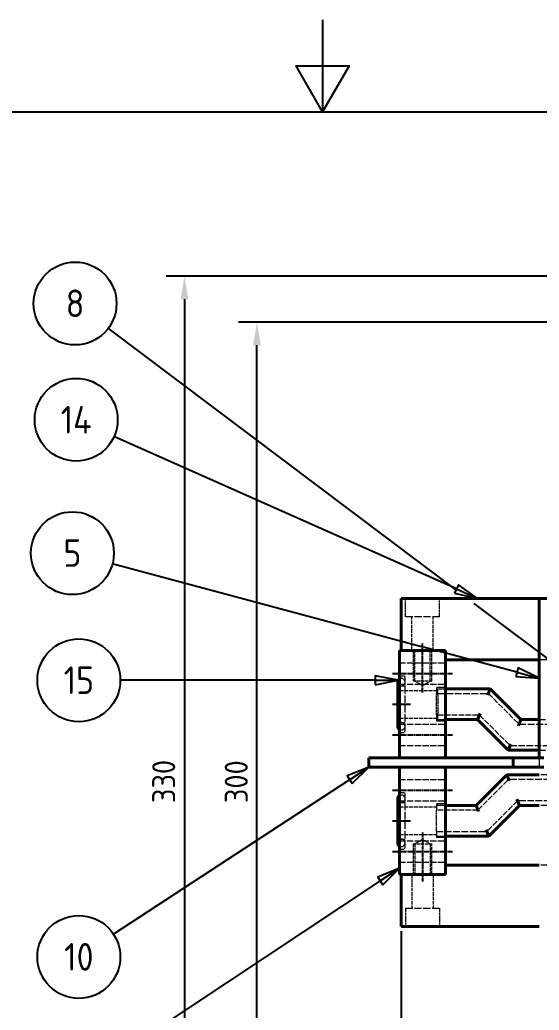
# Model space of a CAD drawing. Header units: millimetres. Extents: x 0 to 2375, y 0 to 3360.
# Drawn here: x 531.4 to 700.5, y 3037.3 to 3360.1 of the extents above; entities that cross this region are included whole.
import ezdxf

# ---------------------------------------------------------------- set-up
doc = ezdxf.new("R2010")
doc.units = ezdxf.units.MM
doc.linetypes.add('DPJA0641_Hot Stamping Coil$0$CHAIN', pattern=[0.3543, 0.2362, -0.0295, 0.0591, -0.0295])
doc.linetypes.add('DPJA0641_Hot Stamping Coil$0$DASHED', pattern=[0.2067, 0.1654, -0.0413])
for name, color, linetype, lineweight in [('DPJA0641_Hot Stamping Coil$0$가려진 것(ISO)', 2, 'DPJA0641_Hot Stamping Coil$0$DASHED', 18), ('DPJA0641_Hot Stamping Coil$0$가시적인 것(ISO)', 3, 'Continuous', 40), ('DPJA0641_Hot Stamping Coil$0$경계(ISO)', 7, 'Continuous', 25), ('DPJA0641_Hot Stamping Coil$0$기호(ISO)', 5, 'Continuous', 25), ('DPJA0641_Hot Stamping Coil$0$중심선(ISO)', 1, 'Continuous', 25), ('DPJA0641_Hot Stamping Coil$0$치수(ISO)', 2, 'Continuous', 25)]:
    doc.layers.add(name, color=color, linetype=linetype, lineweight=lineweight)
doc.styles.add('DPJA0641_Hot Stamping Coil$0$문자 텍스트_PSTEK_POSCO', font='isocp.shx')
doc.styles.add('DPJA0641_Hot Stamping Coil$0$치수 텍스트_PSTEK_POSCO', font='isocp.shx')
doc.dimstyles.new('DPJA0641_Hot Stamping Coil$0$치수_PSTEK_POSCO', dxfattribs={"dimscale": 3, "dimtxt": 2.5, "dimasz": 2.5, "dimexe": 2, "dimexo": 0.5, "dimgap": 1, "dimtad": 1, "dimrnd": 1e-08, "dimdsep": 46, "dimtxsty": 'DPJA0641_Hot Stamping Coil$0$치수 텍스트_PSTEK_POSCO', "dimcen": 0.09, "dimdle": 10, "dimclrd": 7, "dimclre": 7, "dimclrt": 2, "dimadec": 1, "dimazin": 2, "dimtfac": 1, "dimtmove": 0, "dimatfit": 3, "dimfxl": 0, "dimtolj": 1, "dimlwd": -1, "dimlwe": -1, "dimarcsym": 0})

# ---------------------------------------------------------------- blocks, each defined once
blk = doc.blocks.new('DPJA0641_Hot Stamping Coil$0$경계 Default Border')
at = {"layer": 'DPJA0641_Hot Stamping Coil$0$경계(ISO)', "flags": 128}
for points in [[(210, 297), (210, 287), (207.11, 292), (212.89, 292), (210, 287)], [(10, 10), (10, 287), (410, 287), (410, 10), (10, 10)]]:
    blk.add_lwpolyline(points, dxfattribs=at)
blk = doc.blocks.new('*D255')
at = {"layer": 'Defpoints', "color": 0}
for p in [(608.61, 792.39), (794.54, 792.39), (794.54, 492.39)]:
    blk.add_point(p, dxfattribs=at)
at = {"layer": 'DPJA0641_Hot Stamping Coil$0$치수(ISO)', "color": 7}
for p, q in [((793.04, 792.39), (602.61, 792.39)), ((608.61, 499.89), (608.61, 784.89)), ((793.04, 492.39), (602.61, 492.39))]:
    blk.add_line(p, q, dxfattribs=at)
for points in [[(607.36, 784.89), (609.86, 784.89), (608.61, 792.39)], [(607.36, 499.89), (609.86, 499.89), (608.61, 492.39)]]:
    blk.add_solid(points, dxfattribs=at)
at = {"layer": 'DPJA0641_Hot Stamping Coil$0$치수(ISO)', "color": 2, "insert": (601.86, 635.64), "char_height": 7.5, "attachment_point": 4, "rotation": 90, "style": 'DPJA0641_Hot Stamping Coil$0$치수 텍스트_PSTEK_POSCO'}
blk.add_mtext('\\A1;300', dxfattribs=at)
blk = doc.blocks.new('*D259')
at = {"layer": 'Defpoints', "color": 0}
for p in [(785.54, 807.39), (584.98, 477.39), (785.54, 477.39)]:
    blk.add_point(p, dxfattribs=at)
at = {"layer": 'DPJA0641_Hot Stamping Coil$0$치수(ISO)', "color": 7}
for p, q in [((784.04, 807.39), (578.98, 807.39)), ((584.98, 799.89), (584.98, 484.89)), ((784.04, 477.39), (578.98, 477.39))]:
    blk.add_line(p, q, dxfattribs=at)
for points in [[(583.73, 799.89), (586.23, 799.89), (584.98, 807.39)], [(583.73, 484.89), (586.23, 484.89), (584.98, 477.39)]]:
    blk.add_solid(points, dxfattribs=at)
at = {"layer": 'DPJA0641_Hot Stamping Coil$0$치수(ISO)', "color": 2, "insert": (578.23, 635.64), "char_height": 7.5, "attachment_point": 4, "rotation": 90, "style": 'DPJA0641_Hot Stamping Coil$0$치수 텍스트_PSTEK_POSCO'}
blk.add_mtext('\\A1;330', dxfattribs=at)
blk = doc.blocks.new('*D260')
at = {"layer": 'Defpoints', "color": 0}
for p in [(655.54, 595.39), (785.54, 477.39), (785.54, 407.42)]:
    blk.add_point(p, dxfattribs=at)
at = {"layer": 'DPJA0641_Hot Stamping Coil$0$치수(ISO)', "color": 7}
for p, q in [((655.54, 593.89), (655.54, 401.42)), ((785.54, 475.89), (785.54, 401.42)), ((663.04, 407.42), (778.04, 407.42))]:
    blk.add_line(p, q, dxfattribs=at)
for points in [[(663.04, 408.67), (663.04, 406.17), (655.54, 407.42)], [(778.04, 408.67), (778.04, 406.17), (785.54, 407.42)]]:
    blk.add_solid(points, dxfattribs=at)
at = {"layer": 'DPJA0641_Hot Stamping Coil$0$치수(ISO)', "color": 2, "insert": (715.29, 414.17), "char_height": 7.5, "attachment_point": 4, "style": 'DPJA0641_Hot Stamping Coil$0$치수 텍스트_PSTEK_POSCO'}
blk.add_mtext('\\A1;130', dxfattribs=at)
blk = doc.blocks.new('*D261')
at = {"layer": 'Defpoints', "color": 0}
for p in [(655.54, 595.39), (1115.54, 477.39), (1115.54, 381.53)]:
    blk.add_point(p, dxfattribs=at)
at = {"layer": 'DPJA0641_Hot Stamping Coil$0$치수(ISO)', "color": 7}
for p, q in [((655.54, 593.89), (655.54, 375.53)), ((1115.54, 475.89), (1115.54, 375.53)), ((663.04, 381.53), (1108.04, 381.53))]:
    blk.add_line(p, q, dxfattribs=at)
for points in [[(663.04, 382.78), (663.04, 380.28), (655.54, 381.53)], [(1108.04, 382.78), (1108.04, 380.28), (1115.54, 381.53)]]:
    blk.add_solid(points, dxfattribs=at)
at = {"layer": 'DPJA0641_Hot Stamping Coil$0$치수(ISO)', "color": 2, "insert": (879.17, 388.28), "char_height": 7.5, "attachment_point": 4, "style": 'DPJA0641_Hot Stamping Coil$0$치수 텍스트_PSTEK_POSCO'}
blk.add_mtext('\\A1;460', dxfattribs=at)
blk = doc.blocks.new('DPJA0641_Hot Stamping Coil$0$품번기호3')
at = {"layer": 'DPJA0641_Hot Stamping Coil$0$기호(ISO)', "color": 7}
for p, q in [((224.53, 235.15), (187.33, 251.72)), ((224.74, 235.6), (224.33, 234.69)), ((224.33, 234.69), (226.82, 234.13)), ((224.53, 235.15), (226.82, 234.13)), ((226.82, 234.13), (224.74, 235.6))]:
    blk.add_line(p, q, dxfattribs=at)
at = {"layer": 'DPJA0641_Hot Stamping Coil$0$기호(ISO)', "color": 7, "flags": 128}
blk.add_lwpolyline([(224.33, 234.69), (226.82, 234.13), (224.74, 235.6), (224.33, 234.69)], dxfattribs=at)
at = {"layer": 'DPJA0641_Hot Stamping Coil$0$기호(ISO)'}
blk.add_circle((183.24, 253.54), 4.5, dxfattribs=at)
at = {"layer": 'DPJA0641_Hot Stamping Coil$0$기호(ISO)', "color": 7}
blk.add_solid([(224.33, 234.69), (226.82, 234.13), (224.74, 235.6), (224.33, 234.69)], dxfattribs=at)
at = {"layer": 'DPJA0641_Hot Stamping Coil$0$기호(ISO)', "color": 7, "insert": (183.24, 253.54), "char_height": 3, "attachment_point": 5, "style": 'DPJA0641_Hot Stamping Coil$0$문자 텍스트_PSTEK_POSCO'}
blk.add_mtext('14', dxfattribs=at)
blk = doc.blocks.new('DPJA0641_Hot Stamping Coil$0$품번기호4')
at = {"layer": 'DPJA0641_Hot Stamping Coil$0$기호(ISO)', "color": 7}
for p, q in [((220.75, 228.88), (187.16, 237.88)), ((231.1, 226.11), (220.95, 228.83)), ((231.23, 226.59), (230.97, 225.63)), ((231.1, 226.11), (233.51, 225.46)), ((233.51, 225.46), (231.23, 226.59)), ((230.97, 225.63), (233.51, 225.46))]:
    blk.add_line(p, q, dxfattribs=at)
at = {"layer": 'DPJA0641_Hot Stamping Coil$0$기호(ISO)', "color": 7, "flags": 128}
blk.add_lwpolyline([(230.97, 225.63), (233.51, 225.46), (231.23, 226.59), (230.97, 225.63)], dxfattribs=at)
at = {"layer": 'DPJA0641_Hot Stamping Coil$0$기호(ISO)'}
blk.add_circle((182.83, 239.04), 4.5, dxfattribs=at)
at = {"layer": 'DPJA0641_Hot Stamping Coil$0$기호(ISO)', "color": 7}
blk.add_solid([(230.97, 225.63), (233.51, 225.46), (231.23, 226.59), (230.97, 225.63)], dxfattribs=at)
at = {"layer": 'DPJA0641_Hot Stamping Coil$0$기호(ISO)', "color": 7, "insert": (182.83, 239.06), "char_height": 3, "attachment_point": 5, "style": 'DPJA0641_Hot Stamping Coil$0$문자 텍스트_PSTEK_POSCO'}
blk.add_mtext('5', dxfattribs=at)
blk = doc.blocks.new('DPJA0641_Hot Stamping Coil$0$품번기호6')
at = {"layer": 'DPJA0641_Hot Stamping Coil$0$기호(ISO)', "color": 7}
for p, q in [((215.01, 215.8), (212.65, 214.85)), ((212.92, 214.43), (215.01, 215.8)), ((213.2, 214.01), (215.01, 215.8)), ((212.92, 214.43), (187.28, 197.63)), ((212.65, 214.85), (213.2, 214.01))]:
    blk.add_line(p, q, dxfattribs=at)
at = {"layer": 'DPJA0641_Hot Stamping Coil$0$기호(ISO)', "color": 7, "flags": 128}
blk.add_lwpolyline([(213.2, 214.01), (215.01, 215.8), (212.65, 214.85), (213.2, 214.01)], dxfattribs=at)
at = {"layer": 'DPJA0641_Hot Stamping Coil$0$기호(ISO)'}
blk.add_circle((183.53, 195.17), 4.5, dxfattribs=at)
at = {"layer": 'DPJA0641_Hot Stamping Coil$0$기호(ISO)', "color": 7}
blk.add_solid([(213.2, 214.01), (215.01, 215.8), (212.65, 214.85), (213.2, 214.01)], dxfattribs=at)
at = {"layer": 'DPJA0641_Hot Stamping Coil$0$기호(ISO)', "color": 7, "insert": (183.53, 195.18), "char_height": 3, "attachment_point": 5, "style": 'DPJA0641_Hot Stamping Coil$0$문자 텍스트_PSTEK_POSCO'}
blk.add_mtext('10', dxfattribs=at)
blk = doc.blocks.new('DPJA0641_Hot Stamping Coil$0$품번기호8')
at = {"layer": 'DPJA0641_Hot Stamping Coil$0$기호(ISO)', "color": 7}
for p, q in [((218.35, 204.81), (215.99, 203.85)), ((216.26, 203.43), (218.35, 204.81)), ((216.54, 203.01), (218.35, 204.81)), ((216.26, 203.43), (187.27, 184.21)), ((215.99, 203.85), (216.54, 203.01))]:
    blk.add_line(p, q, dxfattribs=at)
at = {"layer": 'DPJA0641_Hot Stamping Coil$0$기호(ISO)', "color": 7, "flags": 128}
blk.add_lwpolyline([(216.54, 203.01), (218.35, 204.81), (215.99, 203.85), (216.54, 203.01)], dxfattribs=at)
at = {"layer": 'DPJA0641_Hot Stamping Coil$0$기호(ISO)'}
blk.add_circle((183.53, 181.73), 4.5, dxfattribs=at)
at = {"layer": 'DPJA0641_Hot Stamping Coil$0$기호(ISO)', "color": 7}
blk.add_solid([(216.54, 203.01), (218.35, 204.81), (215.99, 203.85), (216.54, 203.01)], dxfattribs=at)
at = {"layer": 'DPJA0641_Hot Stamping Coil$0$기호(ISO)', "color": 7, "insert": (183.53, 181.74), "char_height": 3, "attachment_point": 5, "style": 'DPJA0641_Hot Stamping Coil$0$문자 텍스트_PSTEK_POSCO'}
blk.add_mtext('2', dxfattribs=at)
blk = doc.blocks.new('DPJA0641_Hot Stamping Coil$0$품번기호9')
at = {"layer": 'DPJA0641_Hot Stamping Coil$0$기호(ISO)', "color": 7}
for p, q in [((215.7, 225.23), (188.03, 225.23)), ((218.2, 225.23), (215.7, 225.73)), ((215.7, 225.73), (215.7, 224.73)), ((215.7, 225.23), (218.2, 225.23)), ((215.7, 224.73), (218.2, 225.23))]:
    blk.add_line(p, q, dxfattribs=at)
at = {"layer": 'DPJA0641_Hot Stamping Coil$0$기호(ISO)', "color": 7, "flags": 128}
blk.add_lwpolyline([(215.7, 224.73), (218.2, 225.23), (215.7, 225.73), (215.7, 224.73)], dxfattribs=at)
at = {"layer": 'DPJA0641_Hot Stamping Coil$0$기호(ISO)'}
blk.add_circle((183.53, 225.23), 4.5, dxfattribs=at)
at = {"layer": 'DPJA0641_Hot Stamping Coil$0$기호(ISO)', "color": 7}
blk.add_solid([(215.7, 224.73), (218.2, 225.23), (215.7, 225.73), (215.7, 224.73)], dxfattribs=at)
at = {"layer": 'DPJA0641_Hot Stamping Coil$0$기호(ISO)', "color": 7, "insert": (183.53, 225.24), "char_height": 3, "attachment_point": 5, "style": 'DPJA0641_Hot Stamping Coil$0$문자 텍스트_PSTEK_POSCO'}
blk.add_mtext('15', dxfattribs=at)
blk = doc.blocks.new('DPJA0641_Hot Stamping Coil$0$품번기호13')
at = {"layer": 'DPJA0641_Hot Stamping Coil$0$기호(ISO)', "color": 7}
for p, q in [((224.57, 234.99), (186.7, 263.48)), ((241.23, 222.47), (226.46, 233.57)), ((241.53, 222.87), (240.93, 222.07)), ((243.23, 220.96), (241.53, 222.87)), ((240.93, 222.07), (243.23, 220.96)), ((241.23, 222.47), (243.23, 220.96))]:
    blk.add_line(p, q, dxfattribs=at)
at = {"layer": 'DPJA0641_Hot Stamping Coil$0$기호(ISO)', "color": 7, "flags": 128}
blk.add_lwpolyline([(240.93, 222.07), (243.23, 220.96), (241.53, 222.87), (240.93, 222.07)], dxfattribs=at)
at = {"layer": 'DPJA0641_Hot Stamping Coil$0$기호(ISO)'}
blk.add_circle((183.12, 266.17), 4.5, dxfattribs=at)
at = {"layer": 'DPJA0641_Hot Stamping Coil$0$기호(ISO)', "color": 7}
blk.add_solid([(240.93, 222.07), (243.23, 220.96), (241.53, 222.87), (240.93, 222.07)], dxfattribs=at)
at = {"layer": 'DPJA0641_Hot Stamping Coil$0$기호(ISO)', "color": 7, "insert": (183.12, 266.19), "char_height": 3, "attachment_point": 5, "style": 'DPJA0641_Hot Stamping Coil$0$문자 텍스트_PSTEK_POSCO'}
blk.add_mtext('8', dxfattribs=at)
blk = doc.blocks.new('DPJA0641_Hot Stamping Coil')
at = {"layer": 'DPJA0641_Hot Stamping Coil$0$가려진 것(ISO)', "ltscale": 3.809293}
for p, q in [((657.045, 696.392), (657.045, 702.392)), ((668.045, 696.392), (668.045, 702.392)), ((657.045, 601.392), (657.045, 595.392)), ((668.045, 601.392), (668.045, 595.392))]:
    blk.add_line(p, q, dxfattribs=at)
at = {"layer": 'DPJA0641_Hot Stamping Coil$0$가려진 것(ISO)', "ltscale": 13.932237}
for p, q in [((668.045, 696.392), (657.045, 696.392)), ((657.045, 601.392), (668.045, 601.392))]:
    blk.add_line(p, q, dxfattribs=at)
at = {"layer": 'DPJA0641_Hot Stamping Coil$0$가려진 것(ISO)', "ltscale": 6.983788}
for p, q in [((659.045, 685.392), (659.045, 696.392)), ((666.045, 685.392), (666.045, 696.392)), ((659.045, 612.392), (659.045, 601.392)), ((666.045, 612.392), (666.045, 601.392))]:
    blk.add_line(p, q, dxfattribs=at)
at = {"layer": 'DPJA0641_Hot Stamping Coil$0$가려진 것(ISO)', "color": 1, "ltscale": 6.348889}
for p, q in [((659.545, 685.392), (659.545, 675.392)), ((660.086, 675.392), (660.086, 685.392)), ((665.003, 675.392), (665.003, 685.392)), ((665.545, 675.392), (665.545, 685.392)), ((659.545, 622.392), (659.545, 612.392)), ((660.086, 622.392), (660.086, 612.392)), ((665.003, 622.392), (665.003, 612.392)), ((665.545, 612.392), (665.545, 622.392))]:
    blk.add_line(p, q, dxfattribs=at)
at = {"layer": 'DPJA0641_Hot Stamping Coil$0$가려진 것(ISO)', "color": 1, "ltscale": 12.094824}
for p, q in [((655.045, 681.392), (670.045, 681.392)), ((655.045, 674.392), (670.045, 674.392)), ((655.045, 661.392), (670.045, 661.392)), ((655.045, 654.392), (670.045, 654.392)), ((655.045, 643.392), (670.045, 643.392)), ((655.045, 636.392), (670.045, 636.392)), ((655.045, 623.392), (670.045, 623.392)), ((655.045, 616.392), (670.045, 616.392))]:
    blk.add_line(p, q, dxfattribs=at)
at = {"layer": 'DPJA0641_Hot Stamping Coil$0$가려진 것(ISO)', "ltscale": 13.707466}
for p, q in [((785.545, 682.392), (700.545, 682.392)), ((785.545, 615.392), (700.545, 615.392))]:
    blk.add_line(p, q, dxfattribs=at)
at = {"layer": 'DPJA0641_Hot Stamping Coil$0$가려진 것(ISO)', "color": 1, "ltscale": 0.888758}
for p, q in [((655.045, 677.092), (656.445, 677.092)), ((655.045, 673.892), (656.445, 673.892)), ((655.045, 661.892), (656.445, 661.892)), ((655.045, 658.692), (656.445, 658.692)), ((655.045, 639.092), (656.445, 639.092)), ((655.045, 635.892), (656.445, 635.892)), ((655.045, 623.892), (656.445, 623.892)), ((655.045, 620.692), (656.445, 620.692))]:
    blk.add_line(p, q, dxfattribs=at)
at = {"layer": 'DPJA0641_Hot Stamping Coil$0$가려진 것(ISO)', "color": 1, "ltscale": 14.861053}
for p, q in [((656.845, 659.092), (656.845, 676.692)), ((656.845, 621.092), (656.845, 638.692))]:
    blk.add_line(p, q, dxfattribs=at)
at = {"layer": 'DPJA0641_Hot Stamping Coil$0$가려진 것(ISO)', "color": 1, "ltscale": 5.983681}
for p, q in [((665.545, 675.392), (659.545, 675.392)), ((659.545, 622.392), (665.545, 622.392))]:
    blk.add_line(p, q, dxfattribs=at)
at = {"layer": 'DPJA0641_Hot Stamping Coil$0$가려진 것(ISO)', "color": 1, "ltscale": 1.802271}
for p, q in [((662.545, 673.973), (660.086, 675.392)), ((662.545, 673.973), (665.003, 675.392)), ((662.545, 623.811), (660.086, 622.392)), ((662.545, 623.811), (665.003, 622.392))]:
    blk.add_line(p, q, dxfattribs=at)
at = {"layer": 'DPJA0641_Hot Stamping Coil$0$가려진 것(ISO)', "color": 1, "ltscale": 7.618686}
for p, q in [((655.045, 672.392), (667.045, 672.392)), ((655.045, 663.392), (667.045, 663.392)), ((655.045, 634.392), (667.045, 634.392)), ((655.045, 625.392), (667.045, 625.392))]:
    blk.add_line(p, q, dxfattribs=at)
at = {"layer": 'DPJA0641_Hot Stamping Coil$0$가려진 것(ISO)', "color": 1, "ltscale": 1.904597}
for p, q in [((670.045, 673.392), (667.045, 673.392)), ((670.045, 662.392), (667.045, 662.392)), ((670.045, 635.392), (667.045, 635.392)), ((670.045, 634.892), (667.045, 634.892)), ((667.045, 624.892), (670.045, 624.892)), ((670.045, 624.392), (667.045, 624.392))]:
    blk.add_line(p, q, dxfattribs=at)
at = {"layer": 'DPJA0641_Hot Stamping Coil$0$가려진 것(ISO)', "color": 1, "ltscale": 1.994494}
for p, q in [((667.045, 673.392), (667.045, 671.392)), ((667.545, 670.892), (667.545, 672.892)), ((667.045, 664.392), (667.045, 662.392)), ((667.545, 662.892), (667.545, 664.892)), ((667.045, 635.392), (667.045, 633.392)), ((667.045, 626.392), (667.045, 624.392))]:
    blk.add_line(p, q, dxfattribs=at)
at = {"layer": 'DPJA0641_Hot Stamping Coil$0$가려진 것(ISO)', "color": 1, "ltscale": 1.587147}
for p, q in [((667.545, 672.892), (670.045, 672.892)), ((667.545, 662.892), (670.045, 662.892))]:
    blk.add_line(p, q, dxfattribs=at)
at = {"layer": 'DPJA0641_Hot Stamping Coil$0$가려진 것(ISO)', "color": 1, "ltscale": 4.444192}
for p, q in [((667.045, 664.392), (667.045, 671.392)), ((667.045, 626.392), (667.045, 633.392))]:
    blk.add_line(p, q, dxfattribs=at)
at = {"layer": 'DPJA0641_Hot Stamping Coil$0$가려진 것(ISO)', "color": 1, "ltscale": 13.263786}
for p, q in [((667.545, 671.392), (683.995, 671.392)), ((667.045, 626.392), (683.495, 626.392))]:
    blk.add_line(p, q, dxfattribs=at)
at = {"layer": 'DPJA0641_Hot Stamping Coil$0$가려진 것(ISO)', "color": 1, "ltscale": 3.809293}
blk.add_line((667.545, 670.892), (667.545, 664.892), dxfattribs=at)
at = {"layer": 'DPJA0641_Hot Stamping Coil$0$가려진 것(ISO)', "color": 1, "ltscale": 11.403109}
for p, q in [((683.995, 671.392), (693.995, 661.392)), ((681.095, 664.392), (691.095, 654.392)), ((680.595, 633.392), (690.595, 643.392)), ((693.495, 636.392), (683.495, 626.392))]:
    blk.add_line(p, q, dxfattribs=at)
at = {"layer": 'DPJA0641_Hot Stamping Coil$0$가려진 것(ISO)', "color": 1, "ltscale": 10.92586}
for p, q in [((667.545, 664.392), (681.095, 664.392)), ((680.595, 633.392), (667.045, 633.392))]:
    blk.add_line(p, q, dxfattribs=at)
at = {"layer": 'DPJA0641_Hot Stamping Coil$0$가려진 것(ISO)', "color": 1, "ltscale": 12.699565}
for p, q in [((700.545, 662.892), (795.045, 662.892)), ((700.545, 652.892), (795.045, 652.892))]:
    blk.add_line(p, q, dxfattribs=at)
at = {"layer": 'DPJA0641_Hot Stamping Coil$0$가려진 것(ISO)', "color": 1, "ltscale": 13.579833}
blk.add_line((693.995, 661.392), (795.045, 661.392), dxfattribs=at)
at = {"layer": 'DPJA0641_Hot Stamping Coil$0$가려진 것(ISO)', "color": 1, "ltscale": 12.894911}
blk.add_line((691.095, 654.392), (795.045, 654.392), dxfattribs=at)
at = {"layer": 'DPJA0641_Hot Stamping Coil$0$가려진 것(ISO)', "ltscale": 1.904597}
blk.add_line((700.545, 650.392), (700.545, 647.392), dxfattribs=at)
at = {"layer": 'DPJA0641_Hot Stamping Coil$0$가려진 것(ISO)', "color": 1, "ltscale": 13.065176}
blk.add_line((925.545, 643.392), (690.595, 643.392), dxfattribs=at)
at = {"layer": 'DPJA0641_Hot Stamping Coil$0$가려진 것(ISO)', "color": 1, "ltscale": 13.05473}
for p, q in [((870.545, 644.892), (700.545, 644.892)), ((870.545, 634.892), (700.545, 634.892))]:
    blk.add_line(p, q, dxfattribs=at)
at = {"layer": 'DPJA0641_Hot Stamping Coil$0$가려진 것(ISO)', "color": 1, "ltscale": 12.903939}
blk.add_line((925.545, 636.392), (693.495, 636.392), dxfattribs=at)
at = {"layer": 'DPJA0641_Hot Stamping Coil$0$가려진 것(ISO)', "ltscale": 2.393412}
for centre, start, end in [((655.645, 675.092), 180, 0), ((655.645, 660.692), 0, 180), ((655.645, 637.092), 180, 0), ((655.645, 622.692), 0, 180)]:
    blk.add_arc(centre, 1.2, start, end, dxfattribs=at)
at = {"layer": 'DPJA0641_Hot Stamping Coil$0$가려진 것(ISO)', "ltscale": 1.595575}
for centre, start, end in [((655.645, 675.092), 0, 120), ((655.645, 660.692), 240, 0), ((655.645, 637.092), 0, 120), ((655.645, 622.692), 240, 0)]:
    blk.add_arc(centre, 1.2, start, end, dxfattribs=at)
at = {"layer": 'DPJA0641_Hot Stamping Coil$0$가려진 것(ISO)', "color": 1, "ltscale": 0.398819}
for centre, start, end in [((656.445, 676.692), 0, 90), ((656.445, 674.292), 270, 0), ((656.445, 661.492), 0, 90), ((656.445, 659.092), 270, 0), ((656.445, 638.692), 0, 90), ((656.445, 636.292), 270, 0), ((656.445, 623.492), 0, 90), ((656.445, 621.092), 270, 0)]:
    blk.add_arc(centre, 0.4, start, end, dxfattribs=at)
at = {"layer": 'DPJA0641_Hot Stamping Coil$0$가시적인 것(ISO)'}
for p, q in [((655.545, 685.392), (655.545, 702.392)), ((655.545, 702.392), (700.545, 702.392)), ((700.545, 702.392), (700.545, 650.392)), ((865.545, 702.392), (700.545, 702.392)), ((700.545, 682.392), (670.045, 682.392)), ((654.445, 675.092), (654.445, 660.692)), ((654.445, 637.092), (654.445, 622.692)), ((700.545, 615.392), (670.045, 615.392)), ((655.545, 612.392), (655.545, 595.392)), ((655.545, 595.392), (700.545, 595.392))]:
    blk.add_line(p, q, dxfattribs=at)
at = {"layer": 'DPJA0641_Hot Stamping Coil$0$가시적인 것(ISO)', "color": 1}
for p, q in [((655.045, 650.392), (655.045, 685.392)), ((655.045, 685.392), (670.045, 685.392)), ((670.045, 685.392), (670.045, 650.392)), ((670.045, 672.892), (684.616, 672.892)), ((684.616, 672.892), (683.788, 670.892)), ((684.616, 672.892), (694.616, 662.892)), ((670.045, 662.892), (680.474, 662.892)), ((681.302, 664.892), (680.474, 662.892)), ((680.474, 662.892), (690.474, 652.892)), ((694.616, 662.892), (693.788, 660.892)), ((694.616, 662.892), (700.545, 662.892)), ((691.302, 654.892), (690.474, 652.892)), ((690.474, 652.892), (700.545, 652.892)), ((655.045, 612.392), (655.045, 647.392)), ((670.045, 647.392), (670.045, 612.392)), ((679.974, 634.892), (689.974, 644.892)), ((690.802, 642.892), (689.974, 644.892)), ((700.545, 644.892), (689.974, 644.892)), ((694.116, 634.892), (693.288, 636.892)), ((679.974, 634.892), (670.045, 634.892)), ((680.802, 632.892), (679.974, 634.892)), ((694.116, 634.892), (684.116, 624.892)), ((700.545, 634.892), (694.116, 634.892)), ((684.116, 624.892), (683.288, 626.892)), ((670.045, 624.892), (684.116, 624.892)), ((655.045, 612.392), (670.045, 612.392))]:
    blk.add_line(p, q, dxfattribs=at)
at = {"layer": 'DPJA0641_Hot Stamping Coil$0$가시적인 것(ISO)', "color": 7}
for p, q in [((645.045, 650.392), (692.045, 650.392)), ((645.045, 650.392), (645.045, 647.392)), ((702.045, 650.392), (692.045, 650.392)), ((692.045, 650.392), (692.045, 647.392)), ((692.045, 647.392), (645.045, 647.392)), ((692.045, 647.392), (702.045, 647.392))]:
    blk.add_line(p, q, dxfattribs=at)
at = {"layer": 'DPJA0641_Hot Stamping Coil$0$가시적인 것(ISO)'}
for centre, start, end in [((655.645, 675.092), 120, 180), ((655.645, 660.692), 180, 240), ((655.645, 637.092), 120, 180), ((655.645, 622.692), 180, 240)]:
    blk.add_arc(centre, 1.2, start, end, dxfattribs=at)
at = {"layer": 'DPJA0641_Hot Stamping Coil$0$중심선(ISO)', "linetype": 'DPJA0641_Hot Stamping Coil$0$CHAIN', "ltscale": 5.896491}
for p, q in [((662.545, 671.723), (662.545, 687.642)), ((662.545, 626.061), (662.545, 610.142))]:
    blk.add_line(p, q, dxfattribs=at)
at = {"layer": 'DPJA0641_Hot Stamping Coil$0$중심선(ISO)', "linetype": 'DPJA0641_Hot Stamping Coil$0$CHAIN', "ltscale": 7.222748}
for p, q in [((652.795, 677.892), (672.295, 677.892)), ((652.795, 657.892), (672.295, 657.892)), ((652.795, 639.892), (672.295, 639.892)), ((652.795, 619.892), (672.295, 619.892))]:
    blk.add_line(p, q, dxfattribs=at)
at = {"layer": 'DPJA0641_Hot Stamping Coil$0$중심선(ISO)', "linetype": 'DPJA0641_Hot Stamping Coil$0$CHAIN', "ltscale": 2.185275}
for p, q in [((652.795, 667.892), (658.695, 667.892)), ((652.795, 629.892), (658.695, 629.892))]:
    blk.add_line(p, q, dxfattribs=at)
at = {"xscale": 3, "yscale": 3, "zscale": 3}
blk.add_blockref('DPJA0641_Hot Stamping Coil$0$경계 Default Border', (0, 0), dxfattribs=at)
at = {"layer": 'DPJA0641_Hot Stamping Coil$0$기호(ISO)', "xscale": 3, "yscale": 3, "zscale": 3}
for name in ['DPJA0641_Hot Stamping Coil$0$품번기호13', 'DPJA0641_Hot Stamping Coil$0$품번기호3', 'DPJA0641_Hot Stamping Coil$0$품번기호4', 'DPJA0641_Hot Stamping Coil$0$품번기호9', 'DPJA0641_Hot Stamping Coil$0$품번기호6', 'DPJA0641_Hot Stamping Coil$0$품번기호8']:
    blk.add_blockref(name, (0, 0), dxfattribs=at)
at = {"layer": 'DPJA0641_Hot Stamping Coil$0$치수(ISO)', "color": 7}
for base, p1, p2, angle, picture, middle in [((584.979, 477.392), (785.545, 807.392), (785.545, 477.392), 90, '*D259', (584.979, 642.392)), ((608.606, 792.392), (794.545, 492.392), (794.545, 792.392), 90, '*D255', (608.606, 642.392)), ((785.545, 407.42), (655.545, 595.392), (785.545, 477.392), 180, '*D260', (721.295, 407.42)), ((1115.545, 381.526), (655.545, 595.392), (1115.545, 477.392), 180, '*D261', (886.295, 381.526))]:
    dim = blk.add_linear_dim(base=base, p1=p1, p2=p2, angle=angle, dimstyle='DPJA0641_Hot Stamping Coil$0$치수_PSTEK_POSCO', override={"dimdec": 2, "dimtp": 0, "dimtm": 0, "dimtdec": 2, "dimtofl": 0, "dimatfit": 1}, dxfattribs=at)
    dim.commit()
    dim.dimension.update_dxf_attribs({"geometry": picture, "text_midpoint": middle, "dimtype": 128})

msp = doc.modelspace()

# ---------------------------------------------------------------- block references
msp.add_blockref('DPJA0641_Hot Stamping Coil', (0, 2469.13))

doc.saveas('drawing.dxf')
